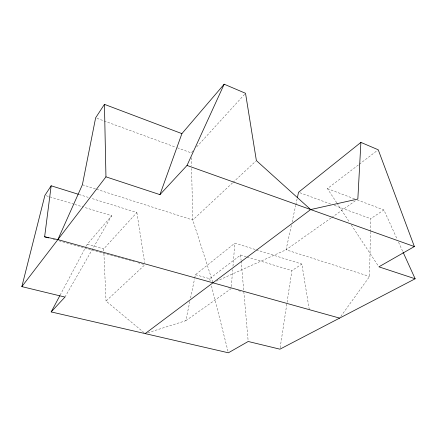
<?xml version="1.0" encoding="UTF-8"?>
<svg xmlns="http://www.w3.org/2000/svg" width="437" height="437" viewBox="0 0 437 437"><rect width="100%" height="100%" fill="white"/><g stroke="black" fill="none" stroke-linecap="round" stroke-linejoin="round"><path stroke-width="0.33" stroke-dasharray="2.19 1.64" d="M340.794 316.459L369.582 276.474L370.407 232.293M370.418 231.615L370.658 218.702L383.899 209.973L397.129 239.11M231.293 286.617L232.697 269.64M232.976 266.242L234.882 243.152L255.694 249.647M280.133 347.83L291.9 270.629L301.858 264.063L309.287 309.746M147.75 332.786L185.796 320.714L189.849 301.372M190.543 298.039L194.596 278.702M194.733 278.03L195.432 274.698L234.882 243.152M291.37 225.328L286.066 249.8L216.654 281.133M292.091 222.018L295.674 205.483M295.816 204.822L297.111 198.868M60.109 295.172L85.958 246.697M86.28 246.102L87.236 244.305L111.697 215.703L83.817 207.204M64.96 297.062L111.697 215.703M103.798 250.964L103.706 248.932L136.863 212.546L90.765 198.152M193.045 150.891L191.22 152.89L176.564 147.515M196.699 146.881L244.616 94.294M144.128 332.737L106.033 301.06L144.461 265.155M232.533 182.879L192.788 220.013L96.025 189.106M233.03 182.415L255.885 161.062M195.432 274.698L209.634 278.686L240.618 255L246.457 256.781M336.747 202.795L327.422 188.626L358.777 164.656M359.318 164.241L377.694 150.186M185.796 320.714L231.124 288.655L228.524 287.819M331.131 217.926L286.066 249.8L369.582 276.474M331.688 217.533L355.614 200.61M53.156 239.17L56.433 240.082M59.055 240.814L134.465 261.779M137.742 262.692L144.297 264.516M238.356 290.665L240.989 291.397M87.236 244.305L103.706 248.932M46.207 195.743L74.088 204.243M74.738 204.44L83.167 207.007M247.107 256.978L291.9 270.629M79.081 194.503L88.17 197.344M256.344 249.855L301.858 264.063M82.385 184.753L95.375 188.904M96.899 118.301L175.925 147.28M299.82 192.722L331.093 204.188M334.283 205.363L370.658 218.702M327.422 188.626L354.707 198.939M357.248 199.9L383.899 209.973M337.118 203.363L349.425 222.062M351.288 224.897L378.508 266.259M398.539 242.207L403.045 252.127M212.732 282.165L192.788 220.013L191.586 168.485M209.634 278.686L210.47 281.996M211.475 285.967L228.393 352.796M136.863 212.546L144.642 262.692M240.618 255L241.087 260.403M241.148 261.08L248.14 340.805M103.919 253.668L106.033 301.06M191.33 157.637L191.521 165.77"/><path stroke-width="0.66" d="M403.045 252.127L415.15 278.784L378.879 266.827L414.369 246.555L378.234 149.776L360.896 142.396L357.843 199.037L310.669 209.558L145.171 333.606M48.562 237.897L44.629 236.799L51.162 185.791L78.431 194.301M297.395 197.546L298.542 192.253L360.896 142.396M415.15 278.784L279.931 349.174L248.2 341.483L228.393 352.796L51.173 311.925L64.96 297.062L21.85 286.617L44.913 195.344L51.162 185.791M181.901 133.629L104.443 104.35L105.956 176.843L159.942 194.64L181.901 133.629L224.176 84.204L245.528 93.294L256.382 160.597L310.669 209.558M44.629 236.799L57.864 239.607L82.385 184.753L95.627 117.832L104.443 104.35M159.942 194.64L187.02 165.443L224.176 84.204M51.173 311.925L59.793 295.773M21.85 286.617L105.956 176.843M57.864 239.607L339.615 318.103M187.02 165.443L414.369 246.555"/></g></svg>
